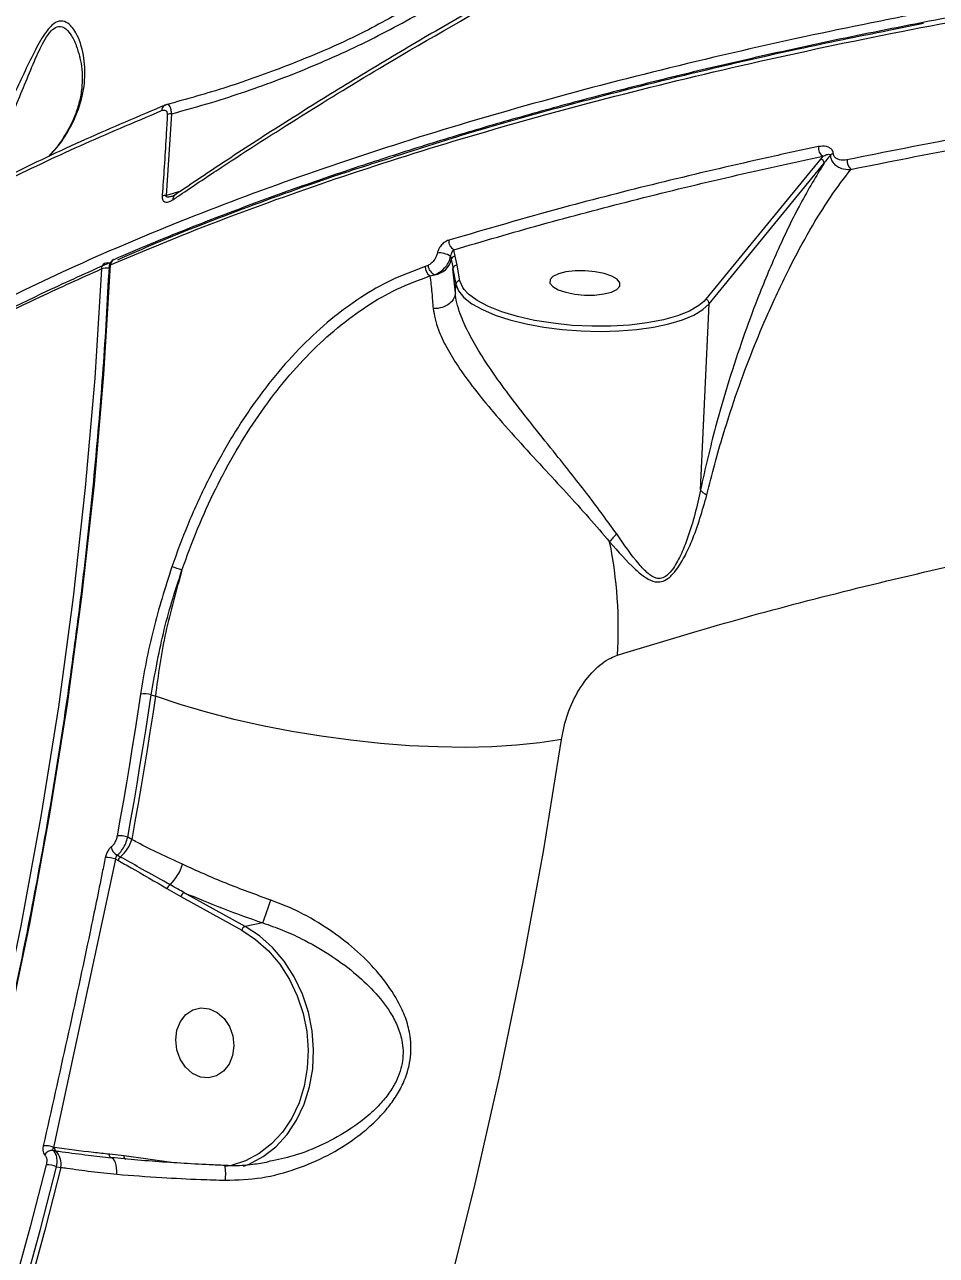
# Model space of a CAD drawing. Header units: millimetres. Extents: x -6879 to 7341, y -8047 to 7187.
# Drawn here: x -6.7 to 109.6, y 2973.6 to 3130.6 of the extents above; entities that cross this region are included whole.
import ezdxf

# ---------------------------------------------------------------- set-up
doc = ezdxf.new("R2010")
doc.units = ezdxf.units.MM
for name, color, linetype in [('DIKOM_ОБЪЕКТ', 7, 'Continuous'), ('DIKOM_РАЗМЕР_ЗОНА', 7, 'Continuous'), ('DIKOM_РАЗМЕР_ОБЪЕКТА', 7, 'Continuous')]:
    doc.layers.add(name, color=color, linetype=linetype)
doc.styles.add('style1', font='arial.ttf', dxfattribs={"width": 0.8})
doc.dimstyles.new('1-50', dxfattribs={"dimtxt": 300, "dimasz": 200, "dimexe": 100, "dimexo": 0, "dimgap": 100, "dimtad": 0, "dimdec": 0, "dimtxsty": 'style1', "dimcen": 0, "dimclrd": 7, "dimclre": 7, "dimadec": 1, "dimazin": 2, "dimtfac": 1, "dimtdec": 0, "dimtmove": 1, "dimatfit": 3, "dimfxl": 0, "dimlwd": 25, "dimlwe": 18, "dimarcsym": 0})

# ---------------------------------------------------------------- blocks, each defined once
blk = doc.blocks.new('*D19')
at = {"layer": 'Defpoints', "color": 0, "transparency": 16777216}
for p in [(5624.04, 6094.27), (-4435.35, 2864.29), (5624.04, -2640.11)]:
    blk.add_point(p, dxfattribs=at)
at = {"layer": 'DIKOM_РАЗМЕР_ОБЪЕКТА', "color": 7, "lineweight": 18, "transparency": 16777216}
for p, q in [((-4435.35, 2864.29), (-4435.35, 6194.27)), ((5624.04, -2640.11), (5624.04, 6194.27))]:
    blk.add_line(p, q, dxfattribs=at)
at = {"layer": 'DIKOM_РАЗМЕР_ОБЪЕКТА', "color": 7, "lineweight": 25, "transparency": 16777216}
for p, q in [((-4235.35, 6094.27), (2113.67, 6094.27)), ((5424.04, 6094.27), (3193.46, 6094.27))]:
    blk.add_line(p, q, dxfattribs=at)
at = {"layer": 'DIKOM_РАЗМЕР_ОБЪЕКТА', "color": 7, "transparency": 16777216}
for points in [[(-4235.35, 6127.6), (-4235.35, 6060.94), (-4435.35, 6094.27)], [(5424.04, 6127.6), (5424.04, 6060.94), (5624.04, 6094.27)]]:
    blk.add_solid(points, dxfattribs=at)
at = {"layer": 'DIKOM_РАЗМЕР_ОБЪЕКТА', "color": 0, "transparency": 16777216, "insert": (2653.56, 6094.27), "char_height": 300, "attachment_point": 5, "style": 'style1'}
blk.add_mtext('10100', dxfattribs=at)
blk = doc.blocks.new('*D17')
at = {"layer": 'Defpoints', "color": 0, "transparency": 16777216}
for p in [(-5935.35, 6990.27), (-5935.35, 998.27), (7340.79, -2830.86)]:
    blk.add_point(p, dxfattribs=at)
at = {"layer": 'DIKOM_РАЗМЕР_ЗОНА', "color": 7, "lineweight": 18, "transparency": 16777216}
for p, q in [((-5935.35, 998.27), (-5935.35, 7090.27)), ((7340.79, -2830.86), (7340.79, 7090.27))]:
    blk.add_line(p, q, dxfattribs=at)
at = {"layer": 'DIKOM_РАЗМЕР_ЗОНА', "color": 7, "lineweight": 25, "transparency": 16777216}
for p, q in [((-5735.35, 6990.27), (2016.67, 6990.27)), ((7140.79, 6990.27), (3096.46, 6990.27))]:
    blk.add_line(p, q, dxfattribs=at)
at = {"layer": 'DIKOM_РАЗМЕР_ЗОНА', "color": 7, "transparency": 16777216}
for points in [[(-5735.35, 7023.6), (-5735.35, 6956.94), (-5935.35, 6990.27)], [(7140.79, 7023.6), (7140.79, 6956.94), (7340.79, 6990.27)]]:
    blk.add_solid(points, dxfattribs=at)
at = {"layer": 'DIKOM_РАЗМЕР_ЗОНА', "color": 0, "transparency": 16777216, "insert": (2556.56, 6990.27), "char_height": 300, "attachment_point": 5, "style": 'style1'}
blk.add_mtext('13300', dxfattribs=at)

msp = doc.modelspace()

# ---------------------------------------------------------------- linework, layer by layer
at = {"layer": 'DIKOM_ОБЪЕКТ', "color": 7, "linetype": 'Continuous', "lineweight": 15}
for p, q in [((103.53, 3129.89), (107.96, 3130.8)), ((0.31, 3126.57), (0.34, 3126.47)), ((11.47, 3120.4), (11.22, 3120.33)), ((11.47, 3120.41), (11.37, 3120.38)), ((11.43, 3108.82), (12.08, 3119.24)), ((95.12, 3113.81), (94.83, 3113.45)), ((94.83, 3113.45), (80.18, 3095.53)), ((80.64, 3095), (95.29, 3112.92)), ((13.24, 3109.37), (11.43, 3108.82)), ((48.25, 3101.05), (48.08, 3101.89)), ((4.16, 3100.16), (4.32, 3100.23)), ((4.71, 3100.63), (4.69, 3100.63)), ((44.78, 3099.88), (44.42, 3099.73)), ((47.66, 3101.05), (47.73, 3100.65)), ((48.48, 3099.91), (48.25, 3101.05)), ((48.84, 3097.93), (48.48, 3099.91)), ((45.02, 3098.54), (45.64, 3098.7)), ((48.26, 3096.39), (47.96, 3099.45)), ((47.96, 3099.45), (48.31, 3097.48)), ((48.26, 3096.39), (48.31, 3097.48)), ((48.26, 3096.38), (48.26, 3096.39)), ((79.52, 3071.24), (80.64, 3095)), ((80.18, 3095.53), (79.95, 3095.28)), ((9.47, 3045.08), (10, 3044.92)), ((7, 3026.65), (6.48, 3026.93)), ((5.53, 3024.41), (5.13, 3024.63)), ((-2.95, 2987.35), (4.96, 3024.13)), ((4.96, 3024.13), (5.24, 3023.98)), ((11.48, 3020.38), (13.25, 3019.36)), ((21.45, 3015.56), (13.68, 3019.86)), ((13.25, 3019.36), (21.02, 3015.06)), ((23.69, 3016.01), (21.45, 3015.56)), ((-2.85, 2987.33), (-2.95, 2987.35)), ((6.02, 2986.27), (4.13, 2986.49)), ((12.04, 2985.43), (6.02, 2986.27)), ((24.58, 2985.59), (24.38, 2985.54)), ((-2.6, 2984.89), (-2.04, 2984.81))]:
    msp.add_line(p, q, dxfattribs=at)
at = {"layer": 'DIKOM_ОБЪЕКТ', "color": 7, "linetype": 'Continuous', "lineweight": 15, "flags": 128}
for points in [[(11.22, 3120.34), (11.26, 3120.35), (11.37, 3120.38)], [(-84, 2812.55), (-76.62, 2825.38), (-69.54, 2838.35), (-62.75, 2851.46), (-56.27, 2864.68), (-50.09, 2878.03), (-44.23, 2891.48), (-38.68, 2905.03), (-33.45, 2918.66), (-28.54, 2932.38), (-23.96, 2946.17), (-19.7, 2960.02), (-15.78, 2973.93), (-12.19, 2987.88), (-8.93, 3001.86), (-6.02, 3015.87), (-3.44, 3029.89), (-1.21, 3043.93), (0.68, 3057.96), (2.23, 3071.98), (3.43, 3085.97), (4.28, 3099.94)], [(4.28, 3099.94), (4.18, 3099.89), (4.12, 3099.83), (4.09, 3099.76), (4.09, 3099.76)], [(3.11, 3099.43), (2.26, 3085.51), (1.06, 3071.55), (-0.48, 3057.57), (-2.36, 3043.58), (-4.59, 3029.59), (-7.16, 3015.61), (-10.07, 3001.64), (-13.31, 2987.7), (-16.89, 2973.8), (-20.8, 2959.93), (-25.04, 2946.12), (-29.61, 2932.38), (-34.51, 2918.7), (-39.72, 2905.1), (-45.25, 2891.59), (-51.1, 2878.18), (-57.26, 2864.88), (-63.72, 2851.69), (-70.48, 2838.63), (-77.55, 2825.69), (-84.9, 2812.9)], [(68.88, 3098.12), (68.2, 3098.52), (67.24, 3098.85), (66.08, 3099.08), (64.81, 3099.2), (63.54, 3099.19), (62.37, 3099.06), (61.4, 3098.81), (60.7, 3098.47), (60.34, 3098.07), (60.33, 3097.63), (60.68, 3097.19), (61.37, 3096.79), (62.33, 3096.46), (63.49, 3096.22), (64.75, 3096.11), (66.02, 3096.11), (67.19, 3096.24), (68.16, 3096.49), (68.86, 3096.83), (69.23, 3097.24), (69.24, 3097.68), (68.88, 3098.12)], [(48.31, 3097.48), (48.66, 3096.63), (49.35, 3095.8), (50.38, 3095), (51.72, 3094.25), (53.35, 3093.56), (55.22, 3092.95), (57.3, 3092.43), (59.53, 3092.02), (61.89, 3091.71), (64.3, 3091.53), (66.73, 3091.47), (69.11, 3091.53), (71.4, 3091.71), (73.54, 3092.01), (75.5, 3092.43), (77.22, 3092.95), (78.67, 3093.56), (79.82, 3094.25), (80.64, 3095)], [(49.4, 3096.8), (49.2, 3097.07), (48.84, 3097.93)], [(79.95, 3095.28), (79.33, 3094.77), (78.12, 3094.07), (76.6, 3093.46), (74.79, 3092.94), (72.74, 3092.55), (70.49, 3092.27), (68.11, 3092.13), (65.65, 3092.12), (63.16, 3092.24), (60.72, 3092.5), (58.37, 3092.88), (56.18, 3093.37), (54.2, 3093.97), (52.47, 3094.65), (51.04, 3095.41), (49.94, 3096.23), (49.4, 3096.8)], [(8.11, 3045.2), (7.77, 3042.94), (7.42, 3040.68), (7.06, 3038.41), (6.69, 3036.15), (6.31, 3033.89), (5.93, 3031.62), (5.53, 3029.36), (5.13, 3027.1)], [(6.48, 3026.93), (6.89, 3029.2), (7.28, 3031.47), (7.67, 3033.74), (8.04, 3036.01), (8.41, 3038.27), (8.77, 3040.54), (9.13, 3042.81), (9.47, 3045.08)], [(10, 3044.92), (9.66, 3042.64), (9.31, 3040.35), (8.94, 3038.07), (8.57, 3035.79), (8.19, 3033.5), (7.8, 3031.22), (7.4, 3028.93), (7, 3026.65)], [(61.78, 3039.42), (59.05, 3038.99), (56.08, 3038.68), (52.91, 3038.48), (49.55, 3038.4), (46.04, 3038.45), (42.41, 3038.61), (38.7, 3038.9), (34.94, 3039.3), (31.15, 3039.81), (27.39, 3040.43), (23.68, 3041.15), (20.05, 3041.97), (16.54, 3042.88), (13.18, 3043.86), (10, 3044.92)], [(1.38, 2842.78), (7.65, 2856.38), (13.64, 2870.07), (19.33, 2883.86), (24.72, 2897.74), (29.82, 2911.69), (34.61, 2925.71), (39.1, 2939.79), (43.28, 2953.92), (47.15, 2968.1), (50.71, 2982.32), (53.95, 2996.57), (56.88, 3010.84), (59.49, 3025.13), (61.78, 3039.42)], [(21.02, 3015.06), (22.79, 3013.89), (24.41, 3012.44), (25.86, 3010.73), (27.09, 3008.8), (28.1, 3006.69), (28.84, 3004.45), (29.31, 3002.13), (29.49, 2999.78), (29.38, 2997.45), (28.99, 2995.19), (28.32, 2993.05), (27.39, 2991.07), (26.21, 2989.31), (24.82, 2987.8), (23.24, 2986.57), (21.51, 2985.65), (19.66, 2985.05), (18.96, 2984.92)], [(21.22, 2984.95), (21.95, 2985.23), (23.74, 2986.18), (25.37, 2987.45), (26.81, 2989.01), (28.02, 2990.83), (28.98, 2992.86), (29.67, 2995.07), (30.08, 2997.4), (30.18, 2999.81), (30, 3002.23), (29.51, 3004.63), (28.75, 3006.93), (27.71, 3009.11), (26.44, 3011.1), (24.95, 3012.86), (23.27, 3014.36), (21.45, 3015.56)], [(12.75, 3002.32), (13.2, 3003.43), (13.9, 3004.32), (14.79, 3004.91), (15.81, 3005.16), (16.86, 3005.05), (17.87, 3004.59), (18.76, 3003.81), (19.44, 3002.78), (19.87, 3001.58), (20.01, 3000.31), (19.85, 2999.07), (19.4, 2997.96), (18.7, 2997.07), (17.81, 2996.48), (16.79, 2996.23), (15.74, 2996.34), (14.73, 2996.81), (13.84, 2997.58), (13.16, 2998.62), (12.73, 2999.81), (12.59, 3001.09), (12.75, 3002.32)], [(-3.93, 2985.15), (-5.98, 2977.22), (-8.14, 2969.3), (-10.4, 2961.4), (-12.76, 2953.52), (-15.24, 2945.65), (-17.81, 2937.81), (-20.49, 2929.98), (-23.27, 2922.18)], [(4.36, 2986.05), (4.32, 2986.06), (4.27, 2986.09), (4.23, 2986.13), (4.2, 2986.18), (4.17, 2986.25), (4.15, 2986.32), (4.13, 2986.4), (4.13, 2986.49)], [(5.1, 2983.93), (5.1, 2984.35), (5.06, 2984.74), (5, 2985.1), (4.92, 2985.42), (4.8, 2985.67), (4.67, 2985.87), (4.52, 2986), (4.36, 2986.05)], [(6.23, 2985.83), (6.23, 2985.83), (6.18, 2985.85), (6.13, 2985.88), (6.09, 2985.94), (6.05, 2986.01), (6.03, 2986.09), (6.02, 2986.17), (6.02, 2986.27)], [(-21.98, 2921.78), (-19.19, 2929.6), (-16.51, 2937.44), (-13.93, 2945.3), (-11.45, 2953.19), (-9.08, 2961.09), (-6.81, 2969.01), (-4.65, 2976.94), (-2.6, 2984.89)], [(-2.04, 2984.81), (-4.1, 2976.82), (-6.27, 2968.85), (-8.55, 2960.89), (-10.93, 2952.95), (-13.42, 2945.03), (-16.02, 2937.12), (-18.72, 2929.24), (-21.52, 2921.38)]]:
    msp.add_lwpolyline(points, dxfattribs=at)
at = {"layer": 'DIKOM_ОБЪЕКТ', "color": 7, "linetype": 'Continuous', "lineweight": 15}
for centre, radius, start, end in [((11.54, 3119.67), 0.734, 115.4212, 183.657), ((12.09, 3117.29), 1.95, 90.2111, 106.9621), ((95.94, 3114.91), 1.38, 174.2456, 233.2813), ((96.67, 3113.46), 0.739, 106.1318, 141.8088), ((94.76, 3112.92), 0.53, 359.0218, 82.4267), ((99.66, 3113.24), 1.45, 174.9977, 228.8757), ((11.38, 3106.86), 1.95, 88.6747, 105.3602), ((12.84, 3108.37), 0.614, 127.1098, 189.8375), ((48.68, 3103), 1.26, 175.0934, 241.7503), ((46.24, 3098.96), 2.52, 55.742, 96.117), ((3.85, 3099.45), 0.74, 116.4661, 181.392), ((3.92, 3099.2), 1, 73.828, 113.6614), ((5.09, 3099.71), 1, 162.9247, 177.2077), ((5.09, 3099.71), 1, 113.4302, 162.9247), ((5.02, 3099.96), 0.74, 116.342, 181.4295), ((45.72, 3099.64), 1.3, 176.0321, 237.8044), ((46.19, 3100.01), 1.42, 184.9863, 246.9975), ((45.31, 3101.16), 2.48, 277.6354, 348.0808), ((48.23, 3100.55), 0.506, 87.9734, 168.8445), ((48.45, 3099.41), 0.5, 87.4945, 175.3309), ((3.8, 3097.41), 2.14, 82.5514, 108.8789), ((48.81, 3097.43), 0.501, 87.5086, 175.3038), ((80.11, 3095.01), 0.53, 359.0271, 82.4214), ((71.83, 3062.02), 4.68, 129.795, 146.2499), ((14.97, 3053.76), 54.07, 356.1698, 11.5907), ((1.97, 3029.29), 33.72, 70.189, 72.5043), ((8.55, 3042.54), 2.7, 70.1805, 99.3907), ((5.48, 3024.3), 2.82, 69.0855, 97.0393), ((2.43, 3028.03), 4.77, 310.5012, 343.1231), ((3.86, 3021.3), 3.04, 68.8268, 94.6993), ((5.85, 3025.95), 1.5, 189.9778, 241.6357), ((6.14, 3023.69), 0.948, 130.2158, 162.179), ((7.69, 3025.16), 6, 314.3267, 343.7945), ((12.3, 3020.12), 0.862, 119.5786, 161.892), ((13.98, 3019.17), 0.756, 113.5327, 165.5841), ((-28.01, 3035.91), 55.4, 338.9462, 342.1368), ((21.75, 3014.87), 0.756, 113.5142, 165.5869), ((-4.08, 2984.72), 2.86, 66.7808, 94.2483), ((-3.15, 2985.91), 1.07, 84.2828, 153.6938), ((-2.36, 2987.27), 0.494, 172.9203, 224.5848), ((-4.53, 2985.18), 2.52, 351.5168, 43.7613), ((-3.85, 2982.01), 3.14, 66.5626, 91.4705), ((12.17, 2983.9), 6.8, 353.8257, 9.7187)]:
    msp.add_arc(centre, radius, start, end, dxfattribs=at)
for points, knots in [([(78.76, 3173.67), (74.17, 3172.42), (64.99, 3169.92), (52.03, 3165.83), (39.71, 3161.51), (27.71, 3156.77), (16.2, 3151.6), (5.31, 3146.01), (-4.63, 3140.1), (-13.54, 3133.89), (-21.37, 3127.38), (-27.87, 3120.79), (-33.07, 3114.14), (-37.06, 3107.46), (-39.92, 3100.58), (-41.59, 3094.22), (-41.78, 3090.09), (-41.85, 3088.39)], [0, 0, 0, 0, 0.062673, 0.125345, 0.188641, 0.251937, 0.32191, 0.391937, 0.461909, 0.533943, 0.606038, 0.67807, 0.745842, 0.813664, 0.881434, 0.951161, 1, 1, 1, 1]), ([(12.08, 3119.24), (13.79, 3119.71), (18.42, 3120.99), (25.87, 3123.55), (34.34, 3127.08), (42.54, 3131.26), (49.25, 3135.38), (54.83, 3139.39), (59.37, 3143.12), (63.8, 3147.46), (67, 3151.27), (68.62, 3153.66), (69.09, 3154.36)], [0, 0, 0, 0, 0.078334, 0.212592, 0.347266, 0.481792, 0.615849, 0.691665, 0.782071, 0.872618, 0.962812, 1, 1, 1, 1]), ([(762.45, 2996.41), (762.06, 2998), (761.01, 3002.27), (758.23, 3009.23), (753.82, 3017.28), (748.09, 3025.37), (741.01, 3033.45), (732.57, 3041.52), (722.97, 3049.39), (712.26, 3057.03), (700.53, 3064.43), (687.58, 3071.72), (673.4, 3078.86), (658.03, 3085.82), (641.79, 3092.44), (624.76, 3098.72), (607.04, 3104.65), (588.33, 3110.32), (568.67, 3115.7), (548.08, 3120.76), (527.29, 3125.35), (506.38, 3129.46), (485.48, 3133.12), (463.98, 3136.45), (441.94, 3139.4), (419.4, 3141.97), (396.57, 3144.14), (373.49, 3145.87), (350.25, 3147.18), (326.76, 3148.05), (303.1, 3148.47), (279.35, 3148.42), (256.04, 3147.9), (233.22, 3146.93), (210.96, 3145.52), (188.9, 3143.66), (167.11, 3141.34), (145.71, 3138.54), (126.34, 3135.54), (114.38, 3133.34), (109.1, 3132.36)], [0, 0, 0, 0, 0.0156517, 0.0421676, 0.0687039, 0.0952199, 0.1225061, 0.1498145, 0.1771006, 0.2036167, 0.2301531, 0.2566689, 0.2839552, 0.3112635, 0.3385498, 0.3650658, 0.3916022, 0.4181181, 0.4454043, 0.4727127, 0.4999989, 0.52556, 0.5511397, 0.5767009, 0.6029497, 0.6292181, 0.6554667, 0.6819828, 0.7085191, 0.7350352, 0.7623215, 0.7896299, 0.8169163, 0.8434322, 0.8699688, 0.8964847, 0.9237708, 0.9510794, 0.9783658, 1, 1, 1, 1]), ([(362.65, 3145.24), (361.5, 3145.3), (356.53, 3145.6), (347.72, 3146.02), (336.26, 3146.49), (324.82, 3146.84), (313.42, 3147.08), (302.03, 3147.21), (290.67, 3147.23), (279.32, 3147.14), (267.99, 3146.94), (256.67, 3146.64), (245.37, 3146.22), (234.14, 3145.69), (223.01, 3145.06), (212.03, 3144.32), (201.18, 3143.48), (190.47, 3142.53), (179.89, 3141.48), (169.43, 3140.32), (159.1, 3139.06), (148.89, 3137.69), (138.8, 3136.22), (128.83, 3134.64), (118.98, 3132.95), (109.27, 3131.16), (99.75, 3129.28), (90.46, 3127.3), (81.39, 3125.24), (72.55, 3123.1), (63.93, 3120.86), (55.52, 3118.54), (47.32, 3116.13), (39.34, 3113.62), (31.57, 3111.03), (24, 3108.34), (16.65, 3105.56), (10.2, 3102.99), (6.32, 3101.31), (4.71, 3100.62)], [0, 0, 0, 0, 0.0083279, 0.0361068, 0.0637922, 0.091416, 0.1190096, 0.1466048, 0.1742254, 0.2018999, 0.2296604, 0.2575378, 0.2855631, 0.3136249, 0.3415756, 0.3693919, 0.3971056, 0.4247486, 0.4523523, 0.4799481, 0.5075642, 0.5352251, 0.5629623, 0.5908084, 0.6187934, 0.6468737, 0.6748867, 0.7027517, 0.7305046, 0.758179, 0.7858057, 0.813416, 0.8410407, 0.8687015, 0.8964312, 0.9242601, 0.9522199, 0.9803135, 1, 1, 1, 1]), ([(4.28, 3099.94), (7, 3101.1), (14.33, 3104.2), (27.13, 3109.01), (42.86, 3114.25), (59.69, 3119.2), (77.58, 3123.81), (96.51, 3128.08), (116.06, 3131.89), (136.14, 3135.25), (156.66, 3138.17), (177.96, 3140.69), (200, 3142.79), (222.71, 3144.46), (245.6, 3145.64), (268.59, 3146.36), (291.58, 3146.62), (314.96, 3146.44), (338.65, 3145.79), (362.59, 3144.67), (386.24, 3143.09), (409.53, 3141.08), (432.4, 3138.66), (455.22, 3135.79), (477.9, 3132.46), (500.36, 3128.68), (522.11, 3124.52), (543.09, 3120.01), (563.26, 3115.18), (582.94, 3109.95), (602.05, 3104.32), (620.5, 3098.3), (637.16, 3092.29), (652.12, 3086.36), (665.51, 3080.57), (678.2, 3074.57), (690.13, 3068.39), (701.2, 3062.07), (711.34, 3055.66), (719.65, 3049.87), (724.38, 3046.16), (726.3, 3044.65)], [0, 0, 0, 0, 0.015652, 0.042168, 0.068704, 0.09522, 0.122506, 0.149814, 0.177101, 0.203617, 0.230153, 0.256669, 0.283955, 0.311263, 0.338549, 0.365065, 0.391601, 0.418117, 0.445403, 0.472711, 0.499998, 0.526513, 0.55305, 0.579566, 0.606852, 0.63416, 0.661446, 0.687962, 0.714498, 0.741014, 0.7683, 0.795608, 0.822894, 0.845972, 0.869077, 0.892182, 0.915507, 0.938831, 0.961564, 0.984348, 1, 1, 1, 1]), ([(56.69, 3135.99), (54.57, 3134.81), (49.66, 3132.07), (42.22, 3127.73), (34.3, 3122.97), (26.6, 3118.17), (19.3, 3113.46), (14.68, 3110.35), (12.47, 3108.85)], [0, 0, 0, 0, 0.133408, 0.308792, 0.48447, 0.660636, 0.837481, 1, 1, 1, 1]), ([(12.23, 3108.26), (12.64, 3108.54), (14.67, 3109.91), (20.03, 3113.49), (28.57, 3118.96), (41.12, 3126.65), (50.7, 3132.08), (56.5, 3135.38)], [0, 0, 0, 0, 0.02999, 0.149954, 0.390072, 0.630192, 1, 1, 1, 1]), ([(43.2, 3133.26), (40.92, 3131.98), (35.58, 3128.97), (27.46, 3125.55), (19.13, 3122.53), (13.96, 3121.09), (11.37, 3120.38)], [0, 0, 0, 0, 0.227072, 0.529716, 0.764855, 1, 1, 1, 1]), ([(107.44, 3132.04), (103.69, 3131.3), (93.58, 3129.29), (77.73, 3125.69), (60.16, 3121.18), (43.3, 3116.24), (27.24, 3110.9), (12.05, 3105.16), (-1.92, 3099.14), (-14.67, 3092.88), (-26.2, 3086.4), (-36.7, 3079.6), (-46.08, 3072.49), (-54.28, 3065.08), (-61.16, 3057.55), (-66.54, 3049.9), (-69.69, 3044.68), (-70.7, 3041.95), (-70.74, 3041.83)], [0, 0, 0, 0, 0.03985, 0.107355, 0.174911, 0.242416, 0.311882, 0.381405, 0.450871, 0.518375, 0.585932, 0.653438, 0.722903, 0.792425, 0.861891, 0.929395, 0.996952, 1, 1, 1, 1]), ([(-3.63, 3113.78), (-3.35, 3114.06), (-2.32, 3115.11), (-0.88, 3117.29), (0.51, 3120.29), (1.11, 3123.6), (0.94, 3126.8), (0.21, 3129.09), (-0.66, 3130.38), (-1.36, 3130.98), (-2.2, 3131.17), (-3.18, 3130.64), (-4.29, 3129.28), (-5.49, 3127.07), (-6.79, 3124.34), (-8.27, 3121.18), (-9.99, 3117.68), (-11.38, 3115.23), (-12.07, 3114)], [0, 0, 0, 0, 0.025349, 0.094834, 0.194348, 0.296588, 0.401556, 0.508656, 0.546849, 0.585524, 0.627992, 0.662946, 0.697948, 0.749708, 0.802546, 0.85655, 0.927771, 1, 1, 1, 1]), ([(-10.88, 3113.57), (-10.34, 3114.67), (-9.24, 3116.87), (-7.82, 3120.16), (-6.51, 3123.34), (-5.33, 3126.23), (-4.26, 3128.52), (-3.31, 3129.89), (-2.44, 3130.47), (-1.55, 3130.28), (-0.74, 3129.35), (-0.08, 3128.04), (0.19, 3127.03), (0.31, 3126.57)], [0, 0, 0, 0, 0.118496, 0.238098, 0.341739, 0.446941, 0.540681, 0.595707, 0.650592, 0.721009, 0.814837, 0.916618, 1, 1, 1, 1]), ([(41.02, 3113.94), (43.15, 3114.63), (49.77, 3116.78), (61.58, 3120.13), (76.43, 3123.98), (90.41, 3127.24), (99.65, 3129.11), (103.53, 3129.89)], [0, 0, 0, 0, 0.112733, 0.350919, 0.58937, 0.827821, 1, 1, 1, 1]), ([(0.32, 3126.58), (0.34, 3126.5), (0.49, 3125.96), (0.65, 3124.83), (0.7, 3123.2), (0.49, 3121.45), (0.04, 3119.74), (-0.63, 3118.08), (-1.55, 3116.41), (-2.54, 3114.99), (-3.34, 3114.1), (-3.63, 3113.78)], [0, 0, 0, 0, 0.022823, 0.148239, 0.295651, 0.435243, 0.566645, 0.690363, 0.807458, 0.931355, 1, 1, 1, 1]), ([(159.27, 3123.4), (153.99, 3122.71), (143.42, 3121.31), (127.99, 3118.91), (112.85, 3116.29), (103.09, 3114.34), (98.21, 3113.36)], [0, 0, 0, 0, 0.2491, 0.498199, 0.749097, 1, 1, 1, 1]), ([(98.7, 3112.14), (103.54, 3113.11), (113.2, 3115.04), (128.27, 3117.65), (143.7, 3120.06), (154.32, 3121.46), (159.63, 3122.16)], [0, 0, 0, 0, 0.249101, 0.498202, 0.7491, 1, 1, 1, 1]), ([(11.37, 3120.38), (7.89, 3118.91), (0.92, 3115.98), (-8.78, 3111.35), (-17.98, 3106.58), (-23.57, 3103.26), (-26.37, 3101.59)], [0, 0, 0, 0, 0.249122, 0.498241, 0.74912, 1, 1, 1, 1]), ([(12.08, 3119.24), (12.06, 3119.41), (12.02, 3119.76), (11.89, 3120.15), (11.72, 3120.39), (11.57, 3120.45), (11.49, 3120.42), (11.47, 3120.41)], [0, 0, 0, 0, 0.22666, 0.453193, 0.684375, 0.942672, 1, 1, 1, 1]), ([(-26.99, 3100.81), (-24.21, 3102.47), (-18.64, 3105.77), (-9.47, 3110.55), (0.27, 3115.19), (7.29, 3118.15), (10.8, 3119.63)], [0, 0, 0, 0, 0.249121, 0.498242, 0.749121, 1, 1, 1, 1]), ([(10.8, 3119.63), (10.91, 3119.66), (11.09, 3119.72), (11.31, 3119.66), (11.45, 3119.53), (11.51, 3119.36), (11.52, 3119.22), (11.52, 3119.15)], [0, 0, 0, 0, 0.319567, 0.561836, 0.727958, 0.864068, 1, 1, 1, 1]), ([(11.52, 3119.15), (11.49, 3118.52), (11.32, 3115.34), (11.1, 3111.87), (10.89, 3109.04), (10.86, 3108.75)], [0, 0, 0, 0, 0.1831712, 0.9158759, 1, 1, 1, 1]), ([(5.22, 3100.62), (6.81, 3101.32), (12.08, 3103.66), (21.79, 3107.39), (32.12, 3111.13), (38.78, 3113.23), (41.02, 3113.94)], [0, 0, 0, 0, 0.1468896, 0.4868328, 0.8267754, 1, 1, 1, 1]), ([(94.57, 3115.05), (94.04, 3114.94), (91.36, 3114.37), (84.45, 3112.85), (74.07, 3110.4), (60.91, 3107.04), (52.25, 3104.51), (47.42, 3103.1)], [0, 0, 0, 0, 0.032158, 0.160795, 0.418287, 0.675776, 1, 1, 1, 1]), ([(48.08, 3101.89), (51.77, 3102.97), (59.16, 3105.14), (70.76, 3108.19), (82.7, 3111.11), (90.98, 3112.91), (95.12, 3113.81)], [0, 0, 0, 0, 0.249315, 0.498632, 0.749313, 1, 1, 1, 1]), ([(96.46, 3114.17), (96.46, 3114.22), (96.44, 3114.38), (96.31, 3114.64), (96.02, 3114.91), (95.44, 3115.15), (94.92, 3115.09), (94.57, 3115.05)], [0, 0, 0, 0, 0.055532, 0.178441, 0.349513, 0.572937, 1, 1, 1, 1]), ([(95.12, 3113.81), (95.29, 3113.89), (95.54, 3114.01), (95.84, 3114.07), (95.99, 3114.05), (96.07, 3113.99), (96.08, 3113.94), (96.09, 3113.92)], [0, 0, 0, 0, 0.49396, 0.730896, 0.885337, 0.969996, 1, 1, 1, 1]), ([(95.29, 3112.92), (95.37, 3113.03), (95.64, 3113.36), (95.91, 3113.7), (96.09, 3113.92)], [0, 0, 0, 0, 0.33195, 1, 1, 1, 1]), ([(96.09, 3113.92), (96.09, 3113.84), (96.12, 3113.6), (96.28, 3113.17), (96.67, 3112.69), (97.35, 3112.28), (98.08, 3112.12), (98.58, 3112.14), (98.7, 3112.14)], [0, 0, 0, 0, 0.063546, 0.205942, 0.386765, 0.59384, 0.89776, 1, 1, 1, 1]), ([(98.21, 3113.36), (97.88, 3113.32), (97.4, 3113.27), (96.86, 3113.49), (96.6, 3113.73), (96.48, 3113.98), (96.47, 3114.13), (96.46, 3114.17)], [0, 0, 0, 0, 0.438488, 0.648639, 0.819287, 0.945176, 1, 1, 1, 1]), ([(95.29, 3112.92), (94.28, 3111.27), (92.28, 3107.97), (89.42, 3102.04), (86.97, 3096.18), (84.92, 3090.64), (83.14, 3085.23), (81.65, 3080.08), (80.44, 3075.39), (79.82, 3072.62), (79.52, 3071.24)], [0, 0, 0, 0, 0.180145, 0.36027, 0.513481, 0.627816, 0.742323, 0.856428, 0.928234, 1, 1, 1, 1]), ([(80.34, 3070.63), (80.66, 3071.95), (81.32, 3074.59), (82.63, 3079.06), (84.23, 3083.96), (86.16, 3089.11), (88.37, 3094.38), (90.81, 3099.55), (93.47, 3104.46), (96.09, 3108.71), (97.83, 3111), (98.7, 3112.14)], [0, 0, 0, 0, 0.066131, 0.132303, 0.238336, 0.34473, 0.450975, 0.593956, 0.729227, 0.864725, 1, 1, 1, 1]), ([(10.86, 3108.75), (10.86, 3108.65), (10.86, 3108.44), (10.94, 3108.21), (11.09, 3108.02), (11.38, 3107.92), (11.78, 3107.99), (12.08, 3108.17), (12.23, 3108.26)], [0, 0, 0, 0, 0.109851, 0.220038, 0.32574, 0.492564, 0.753761, 1, 1, 1, 1]), ([(12.22, 3108.73), (12.08, 3108.69), (11.85, 3108.62), (11.59, 3108.59), (11.46, 3108.62), (11.41, 3108.66), (11.4, 3108.69), (11.39, 3108.72), (11.4, 3108.76), (11.42, 3108.8), (11.43, 3108.82)], [0, 0, 0, 0, 0.410987, 0.670481, 0.79532, 0.838621, 0.88229, 0.89451, 0.937326, 1, 1, 1, 1]), ([(12.46, 3108.87), (12.44, 3108.85), (12.34, 3108.76), (12.23, 3108.73), (12.22, 3108.72), (12.22, 3108.72)], [0, 0, 0, 0, 0.193588, 0.8859565, 1, 1, 1, 1]), ([(47.42, 3103.1), (47.37, 3103.09), (47.13, 3103.01), (46.74, 3102.77), (46.34, 3102.34), (46.08, 3101.9), (46.01, 3101.61), (45.97, 3101.47)], [0, 0, 0, 0, 0.084394, 0.402674, 0.651832, 0.825494, 1, 1, 1, 1]), ([(45.97, 3101.47), (45.93, 3101.32), (45.85, 3101.03), (45.58, 3100.57), (45.22, 3100.16), (44.92, 3099.97), (44.78, 3099.88)], [0, 0, 0, 0, 0.209674, 0.418163, 0.72985, 1, 1, 1, 1]), ([(47.66, 3101.05), (47.66, 3101.08), (47.67, 3101.14), (47.71, 3101.25), (47.77, 3101.42), (47.89, 3101.64), (48, 3101.79), (48.07, 3101.87), (48.08, 3101.89)], [0, 0, 0, 0, 0.064488, 0.118042, 0.268963, 0.529467, 0.899577, 1, 1, 1, 1]), ([(4.09, 3099.76), (3.97, 3097.53), (3.64, 3091.07), (2.86, 3080.35), (1.66, 3067.59), (0.17, 3054.83), (-1.6, 3042.05), (-3.66, 3029.28), (-6, 3016.51), (-8.63, 3003.75), (-11.53, 2991.01), (-14.72, 2978.31), (-18.18, 2965.63), (-21.92, 2953), (-25.93, 2940.41), (-30.21, 2927.88), (-34.76, 2915.41), (-39.58, 2903), (-44.66, 2890.68), (-50, 2878.43), (-55.6, 2866.27), (-61.46, 2854.21), (-67.57, 2842.25), (-73.93, 2830.4), (-79.48, 2820.52), (-82.94, 2814.61), (-84.13, 2812.57)], [0, 0, 0, 0, 0.022817, 0.066202, 0.109588, 0.152974, 0.196359, 0.239744, 0.283129, 0.326514, 0.369899, 0.413283, 0.456667, 0.500052, 0.543436, 0.586819, 0.630204, 0.673587, 0.716971, 0.760355, 0.803738, 0.847122, 0.890505, 0.933888, 0.977272, 1, 1, 1, 1]), ([(3.96, 3100.14), (1.34, 3098.96), (-5.79, 3095.77), (-16.49, 3090.29), (-26.32, 3084.69), (-31.51, 3081.12), (-33.36, 3079.84)], [0, 0, 0, 0, 0.185751, 0.504209, 0.823668, 1, 1, 1, 1]), ([(44.42, 3099.73), (42.97, 3099.2), (40.19, 3098.19), (36.16, 3095.86), (32.36, 3093.07), (28.71, 3089.74), (25.27, 3085.91), (22.06, 3081.64), (19.1, 3077), (16.45, 3072.04), (14.07, 3066.84), (12.76, 3063.24), (12.1, 3061.44)], [0, 0, 0, 0, 0.107082, 0.205972, 0.305182, 0.404075, 0.503336, 0.602917, 0.702178, 0.801347, 0.900832, 1, 1, 1, 1]), ([(45.64, 3098.7), (45.88, 3098.81), (46.39, 3099.06), (47.01, 3099.65), (47.47, 3100.35), (47.59, 3100.81), (47.66, 3101.05)], [0, 0, 0, 0, 0.2543369, 0.558685, 0.7734485, 1, 1, 1, 1]), ([(47.73, 3100.65), (47.76, 3100.53), (47.83, 3100.13), (47.91, 3099.73), (47.96, 3099.45)], [0, 0, 0, 0, 0.302988, 1, 1, 1, 1]), ([(-70.7, 3040.03), (-69.74, 3042.09), (-67.54, 3046.81), (-62.79, 3053.62), (-56.95, 3060.49), (-50.48, 3066.83), (-43.07, 3073.04), (-34.72, 3079.1), (-25.53, 3084.95), (-15.55, 3090.55), (-5.99, 3095.36), (0.48, 3098.25), (3.11, 3099.43)], [0, 0, 0, 0, 0.093522, 0.214534, 0.316881, 0.419347, 0.521813, 0.62525, 0.728687, 0.829519, 0.93058, 1, 1, 1, 1]), ([(13.39, 3061.01), (14.03, 3062.77), (15.32, 3066.3), (17.65, 3071.4), (20.25, 3076.26), (23.14, 3080.82), (26.29, 3085), (29.65, 3088.76), (33.22, 3092.02), (36.94, 3094.75), (40.88, 3097.04), (43.61, 3098.02), (45.02, 3098.54)], [0, 0, 0, 0, 0.0992789, 0.1988747, 0.298152, 0.3974223, 0.4970082, 0.5962728, 0.6950888, 0.7942224, 0.8930326, 1, 1, 1, 1]), ([(45.02, 3098.54), (45.11, 3097.85), (45.25, 3096.64), (45.37, 3095.08), (45.43, 3094.4)], [0, 0, 0, 0, 0.562403, 1, 1, 1, 1]), ([(48.26, 3096.38), (48.22, 3096.16), (48.13, 3095.7), (47.65, 3095.1), (46.99, 3094.64), (46.25, 3094.42), (45.72, 3094.38), (45.47, 3094.4), (45.43, 3094.4)], [0, 0, 0, 0, 0.204569, 0.409128, 0.613712, 0.818262, 0.967541, 1, 1, 1, 1]), ([(68.84, 3065.62), (67.66, 3067.24), (65.28, 3070.54), (61.59, 3075.15), (58.21, 3079.36), (55.5, 3082.82), (53.12, 3086.08), (51.28, 3088.86), (49.83, 3091.44), (48.75, 3093.92), (48.26, 3095.61), (48.26, 3096.38), (48.26, 3096.38)], [0, 0, 0, 0, 0.16313, 0.330463, 0.444254, 0.560609, 0.652381, 0.74643, 0.82226, 0.900121, 0.999986, 1, 1, 1, 1]), ([(45.43, 3094.4), (45.59, 3093.52), (45.87, 3091.96), (47.11, 3089.42), (48.64, 3086.89), (50.66, 3084.13), (53.23, 3080.98), (56.2, 3077.62), (59.38, 3074.17), (62.44, 3070.86), (65.32, 3067.69), (67.07, 3065.64), (67.94, 3064.62)], [0, 0, 0, 0, 0.104491, 0.183388, 0.262337, 0.355836, 0.449421, 0.563192, 0.677079, 0.784506, 0.892405, 1, 1, 1, 1]), ([(68.92, 3050.14), (73.43, 3051.52), (82.45, 3054.29), (96.77, 3058.09), (111.62, 3061.64), (127.24, 3064.94), (143.6, 3067.98), (160.7, 3070.74), (178.27, 3073.16), (196.85, 3075.32), (216.48, 3077.16), (237.15, 3078.63), (258.17, 3079.69), (279.45, 3080.32), (300.89, 3080.52), (322.4, 3080.29), (343.95, 3079.62), (365.49, 3078.53), (386.98, 3077.02), (408.32, 3075.1), (429.42, 3072.78), (450.19, 3070.06), (470.58, 3066.94), (490.58, 3063.44), (510.13, 3059.57), (529.15, 3055.35), (547.54, 3050.79), (565.58, 3045.83), (583.17, 3040.44), (600.22, 3034.62), (616.39, 3028.5), (631.56, 3022.07), (645.81, 3015.4), (654.38, 3010.75), (658.67, 3008.42)], [0, 0, 0, 0, 0.027767, 0.055566, 0.083366, 0.111133, 0.140037, 0.16898, 0.197923, 0.226828, 0.258637, 0.290548, 0.32251, 0.354472, 0.386382, 0.418191, 0.449895, 0.4817, 0.513556, 0.545411, 0.577215, 0.608919, 0.640547, 0.672276, 0.704055, 0.735834, 0.767562, 0.799191, 0.832594, 0.866026, 0.899429, 0.932943, 0.966486, 1, 1, 1, 1]), ([(67.94, 3064.62), (69.02, 3063.38), (70.52, 3061.67), (72.44, 3060.05), (73.57, 3059.49), (74.55, 3059.49), (75.46, 3059.93), (76.49, 3061.02), (77.5, 3062.67), (79, 3065.9), (79.77, 3068.62), (80.34, 3070.63)], [0, 0, 0, 0, 0.231109, 0.319663, 0.391399, 0.436688, 0.482216, 0.545657, 0.63971, 0.73423, 1, 1, 1, 1]), ([(79.52, 3071.23), (79.52, 3071.22), (79.11, 3069.18), (78.39, 3066.42), (77.12, 3063.11), (76.25, 3061.44), (75.36, 3060.33), (74.55, 3059.9), (73.69, 3059.96), (72.72, 3060.62), (71.05, 3062.44), (69.77, 3064.28), (68.84, 3065.62)], [0, 0, 0, 0, 0.000317, 0.274219, 0.36914, 0.463543, 0.523542, 0.564865, 0.60618, 0.674727, 0.763017, 1, 1, 1, 1]), ([(79.52, 3071.24), (79.52, 3071.23), (79.52, 3071.23), (79.52, 3071.23), (79.52, 3071.23), (79.52, 3071.23)], [0, 0, 0, 0, 0.392371, 0.780811, 1, 1, 1, 1]), ([(79.52, 3071.23), (79.6, 3071.13), (79.74, 3070.95), (80.1, 3070.74), (80.3, 3070.65), (80.34, 3070.63)], [0, 0, 0, 0, 0.499451, 0.920525, 1, 1, 1, 1]), ([(12.1, 3061.44), (11.26, 3058.78), (9.99, 3054.74), (8.78, 3049.29), (8.34, 3046.57), (8.11, 3045.2)], [0, 0, 0, 0, 0.492762, 0.746382, 1, 1, 1, 1]), ([(9.47, 3045.08), (9.93, 3047.69), (10.63, 3051.65), (12.07, 3056.99), (12.95, 3059.67), (13.39, 3061.01)], [0, 0, 0, 0, 0.492806, 0.746404, 1, 1, 1, 1]), ([(13.39, 3061.01), (12.65, 3058.37), (11.52, 3054.37), (10.52, 3048.98), (10.18, 3046.27), (10, 3044.92)], [0, 0, 0, 0, 0.492783, 0.746393, 1, 1, 1, 1]), ([(61.78, 3039.42), (62.01, 3040.51), (62.46, 3042.68), (63.93, 3045.76), (65.83, 3048.28), (67.61, 3049.65), (68.64, 3050.04), (68.92, 3050.14)], [0, 0, 0, 0, 0.238523, 0.47134, 0.696808, 0.915996, 1, 1, 1, 1]), ([(5.13, 3027.1), (5.09, 3026.93), (5.01, 3026.61), (4.78, 3026.15), (4.55, 3025.85), (4.41, 3025.72), (4.37, 3025.69)], [0, 0, 0, 0, 0.29691, 0.594054, 0.889525, 1, 1, 1, 1]), ([(5.13, 3024.63), (5.2, 3024.69), (5.44, 3024.89), (5.83, 3025.38), (6.25, 3026.14), (6.4, 3026.67), (6.48, 3026.93)], [0, 0, 0, 0, 0.110582, 0.406326, 0.703491, 1, 1, 1, 1]), ([(13.45, 3023.48), (11.48, 3024.38), (9.25, 3025.4), (7.23, 3026.52), (7, 3026.65)], [0, 0, 0, 0, 0.882138, 1, 1, 1, 1]), ([(3.61, 3024.33), (3.48, 3023.7), (2.85, 3020.54), (0.33, 3008.24), (-2.26, 2996.66), (-4.29, 2987.57)], [0, 0, 0, 0, 0.051226, 0.256127, 1, 1, 1, 1]), ([(4.37, 3025.69), (4.34, 3025.67), (4.2, 3025.55), (3.98, 3025.27), (3.74, 3024.82), (3.65, 3024.49), (3.61, 3024.33)], [0, 0, 0, 0, 0.085582, 0.389371, 0.694836, 1, 1, 1, 1]), ([(4.96, 3024.13), (4.96, 3024.19), (4.97, 3024.31), (5.02, 3024.48), (5.08, 3024.58), (5.12, 3024.62), (5.13, 3024.63)], [0, 0, 0, 0, 0.313069, 0.6195, 0.916939, 1, 1, 1, 1]), ([(11.88, 3020.87), (11.62, 3021.01), (10.32, 3021.76), (8.19, 3022.93), (6.35, 3023.96), (5.53, 3024.41)], [0, 0, 0, 0, 0.1222874, 0.6114337, 1, 1, 1, 1]), ([(5.24, 3023.98), (5.79, 3023.67), (7.89, 3022.5), (9.96, 3021.28), (11.48, 3020.38)], [0, 0, 0, 0, 0.264697, 1, 1, 1, 1]), ([(24.72, 3018.91), (22.8, 3019.61), (18.91, 3021.01), (15.28, 3022.65), (13.45, 3023.48)], [0, 0, 0, 0, 0.4942403, 1, 1, 1, 1]), ([(13.68, 3019.86), (13.42, 3020.01), (12.81, 3020.33), (12.22, 3020.67), (11.88, 3020.87)], [0, 0, 0, 0, 0.435337, 1, 1, 1, 1]), ([(13.68, 3019.86), (15.3, 3019.18), (18.55, 3017.81), (21.97, 3016.61), (23.69, 3016.01)], [0, 0, 0, 0, 0.496059, 1, 1, 1, 1]), ([(18.94, 2983.17), (20.48, 2983.22), (23.56, 2983.32), (27.94, 2984.52), (31.99, 2986.25), (35.17, 2988.22), (37.64, 2990.23), (39.32, 2991.97), (40.65, 2993.74), (41.84, 2995.85), (42.66, 2998.53), (42.62, 3001.33), (42.03, 3003.69), (40.95, 3006.15), (39.18, 3008.84), (36.56, 3011.7), (33.45, 3014.33), (30.3, 3016.38), (27.36, 3017.91), (25.6, 3018.58), (24.72, 3018.91)], [0, 0, 0, 0, 0.075448, 0.151029, 0.221385, 0.291723, 0.334658, 0.377544, 0.410425, 0.443256, 0.496248, 0.549079, 0.588988, 0.628975, 0.696944, 0.765008, 0.83635, 0.90763, 0.953829, 1, 1, 1, 1]), ([(23.69, 3016.01), (24.54, 3015.71), (26.24, 3015.13), (29.1, 3013.81), (32.2, 3012.04), (35.27, 3009.8), (37.92, 3007.34), (39.75, 3005.05), (40.9, 3002.91), (41.56, 3000.88), (41.69, 2998.42), (40.93, 2996.06), (39.81, 2994.23), (38.53, 2992.68), (36.9, 2991.16), (34.52, 2989.4), (31.43, 2987.7), (27.95, 2986.28), (25.59, 2985.79), (24.58, 2985.59)], [0, 0, 0, 0, 0.0521368, 0.1050867, 0.1854942, 0.2677718, 0.3433021, 0.420419, 0.4630347, 0.5066372, 0.5615414, 0.6161676, 0.6505048, 0.685905, 0.7328069, 0.7805064, 0.8593704, 0.9398476, 1, 1, 1, 1]), ([(-4.29, 2987.57), (-4.3, 2987.53), (-4.34, 2987.33), (-4.36, 2986.99), (-4.29, 2986.6), (-4.17, 2986.46), (-4.1, 2986.38)], [0, 0, 0, 0, 0.081019, 0.39082, 0.695105, 1, 1, 1, 1]), ([(-3.04, 2986.97), (-3.05, 2986.99), (-3.08, 2987.04), (-3.05, 2987.17), (-3, 2987.27), (-2.96, 2987.33), (-2.95, 2987.35)], [0, 0, 0, 0, 0.286338, 0.589804, 0.913613, 1, 1, 1, 1]), ([(-2.6, 2984.89), (-2.58, 2984.99), (-2.53, 2985.35), (-2.53, 2985.96), (-2.7, 2986.6), (-2.93, 2986.85), (-3.04, 2986.97)], [0, 0, 0, 0, 0.109241, 0.407937, 0.703114, 1, 1, 1, 1]), ([(-3.04, 2986.97), (-2.99, 2986.96), (-2.88, 2986.95), (-2.76, 2986.93), (-2.71, 2986.92)], [0, 0, 0, 0, 0.487579, 1, 1, 1, 1]), ([(4.13, 2986.49), (3.45, 2986.56), (1.13, 2986.8), (-1.2, 2987.11), (-2.85, 2987.33)], [0, 0, 0, 0, 0.291166, 1, 1, 1, 1]), ([(-2.71, 2986.92), (-2.43, 2986.89), (-1.06, 2986.7), (1.29, 2986.38), (3.39, 2986.15), (4.36, 2986.05)], [0, 0, 0, 0, 0.117879, 0.589462, 1, 1, 1, 1]), ([(-4.1, 2986.38), (-4.04, 2986.31), (-3.91, 2986.16), (-3.84, 2985.78), (-3.86, 2985.42), (-3.91, 2985.2), (-3.93, 2985.15)], [0, 0, 0, 0, 0.295474, 0.59037, 0.890126, 1, 1, 1, 1]), ([(18.88, 2985.06), (18.21, 2985.09), (16.31, 2985.16), (13.19, 2985.34), (9.56, 2985.59), (6.61, 2985.83), (4.93, 2986), (4.39, 2986.05)], [0, 0, 0, 0, 0.1340505, 0.3820591, 0.6312506, 0.8810719, 1, 1, 1, 1]), ([(24.39, 2985.5), (23.73, 2985.38), (22.19, 2985.09), (20.33, 2984.96), (19.15, 2985.05), (18.88, 2985.07)], [0, 0, 0, 0, 0.358674, 0.851802, 1, 1, 1, 1]), ([(-2.04, 2984.81), (-1.79, 2984.78), (-0.54, 2984.62), (1.79, 2984.28), (3.99, 2984.05), (5.1, 2983.93)], [0, 0, 0, 0, 0.108892, 0.55281, 1, 1, 1, 1]), ([(5.1, 2983.93), (7, 2983.79), (10.47, 2983.52), (15.16, 2983.29), (17.89, 2983.2), (18.94, 2983.17)], [0, 0, 0, 0, 0.42512, 0.778081, 1, 1, 1, 1])]:
    msp.add_open_spline(points, degree=3, knots=knots, dxfattribs=at)

# ---------------------------------------------------------------- dimensions: what is measured, and where the dimension line sits
at = {"layer": 'DIKOM_РАЗМЕР_ЗОНА'}
dim = msp.add_linear_dim(base=(-5935.35, 6990.27), p1=(7340.79, -2830.86), p2=(-5935.35, 998.27), text='13300', dimstyle='1-50', override={"dimscale": 1, "dimtix": 0, "dimtofl": 1, "dimtmove": 1, "dimatfit": 3}, dxfattribs=at)
dim.commit()
dim.dimension.update_dxf_attribs({"geometry": '*D17', "text_midpoint": (2556.56, 6990.27), "dimtype": 160})
at = {"layer": 'DIKOM_РАЗМЕР_ОБЪЕКТА'}
dim = msp.add_linear_dim(base=(5624.04, 6094.27), p1=(-4435.35, 2864.29), p2=(5624.04, -2640.11), text='10100', dimstyle='1-50', override={"dimscale": 1, "dimtix": 0, "dimtofl": 1, "dimtmove": 1, "dimatfit": 3}, dxfattribs=at)
dim.commit()
dim.dimension.update_dxf_attribs({"geometry": '*D19', "text_midpoint": (2653.56, 6094.27), "dimtype": 160})

doc.saveas('drawing.dxf')
